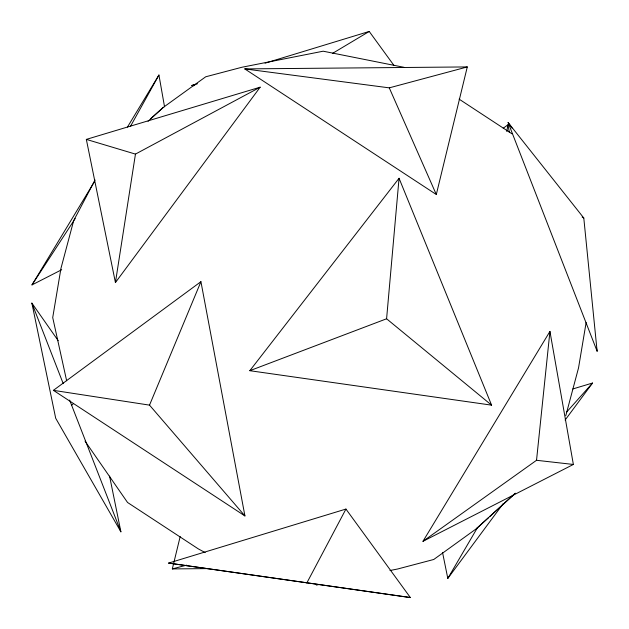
<?xml version="1.0" encoding="UTF-8"?>
<svg xmlns="http://www.w3.org/2000/svg" width="629" height="629" viewBox="0 0 629 629"><rect width="100%" height="100%" fill="white"/><g stroke="black" fill="none" stroke-linecap="round" stroke-linejoin="round"><path stroke-width="0.94" d="M491.595 405.155L386.591 318.785L399.053 178.266L249.815 370.693L491.595 405.155L399.053 178.266M422.963 541.317L536.529 460.294L549.935 331.42L422.963 541.317L573.365 464.454L549.935 331.42M115.429 282.563L135.455 154.097L260.162 87.187L115.429 282.563L86.338 139.394L260.162 87.187M586.126 322.551L578.531 367.902L565.801 415.675M506.801 131.54L507.941 124.77L503.208 128.253M209.575 568.585L172.322 568.915L180.185 536.545M436.306 194.51L467.292 66.926L244.775 68.907L436.306 194.51L389.272 87.856L244.775 68.907M244.933 515.945L149.521 405.131L200.934 281.674L244.933 515.945L53.394 390.342L200.934 281.674M95.05 179.973L73.687 220.59L60.958 268.363L52.718 317.574L66.65 380.773M306.834 582.949L345.942 509.065L410.36 597.55L168.58 563.089L345.942 509.065M130.478 126.35L158.94 75.024L164.546 106.836M442.541 552.466L447.809 578.413L477.403 527.755M61.705 269.723L31.977 284.921L94.444 181.647M127.451 127.074L158.94 75.024M31.977 284.921L75.205 218.562M447.809 578.413L503.255 503.57M565.117 420.062L592.549 383.03L572.815 388.958M566.517 412.192L592.549 383.03M515.324 493.278L476.295 528.792L433.766 559.48L397.622 569.001L389.972 570.511M148.051 121.287L163.194 107.473L205.722 76.785L241.858 67.264L323.172 51.201L404.07 67.327M476.295 528.792L488.552 517.612M489.999 516.299L515.237 493.278M150.716 118.653L163.194 107.473M71.494 405.304L72.995 404.07M332.655 53.316L369.223 31.45L393.951 65.424M249.815 370.693L386.591 318.785M193.803 85.741L191.861 85.465L197.49 83.751M265.061 63.175L369.223 31.45M389.272 87.856L467.292 66.926M172.322 568.915L186.577 565.164M191.861 85.465L195.69 84.593M316.316 585.064L319.186 584.498M536.529 460.294L573.365 464.454M168.58 563.089L410.36 597.55M53.394 390.342L149.521 405.131M86.338 139.394L135.455 154.097M205.188 552.6L198.277 548.865L127.553 502.485L85.041 441.133M582.132 216.958L583.791 218.004L597.118 351.226L508.106 122.529L583.791 218.004M459.099 99.123L511.935 133.78M508.106 122.529L512.022 128.119M109.572 476.082L120.894 531.812L55.698 418.261L31.882 303.115L58.206 340.682M31.882 303.115L63.215 383.619M69.622 400.083L120.894 531.812M596.536 348.34L597.118 351.226M507.941 124.77L509.388 132.483"/></g></svg>
